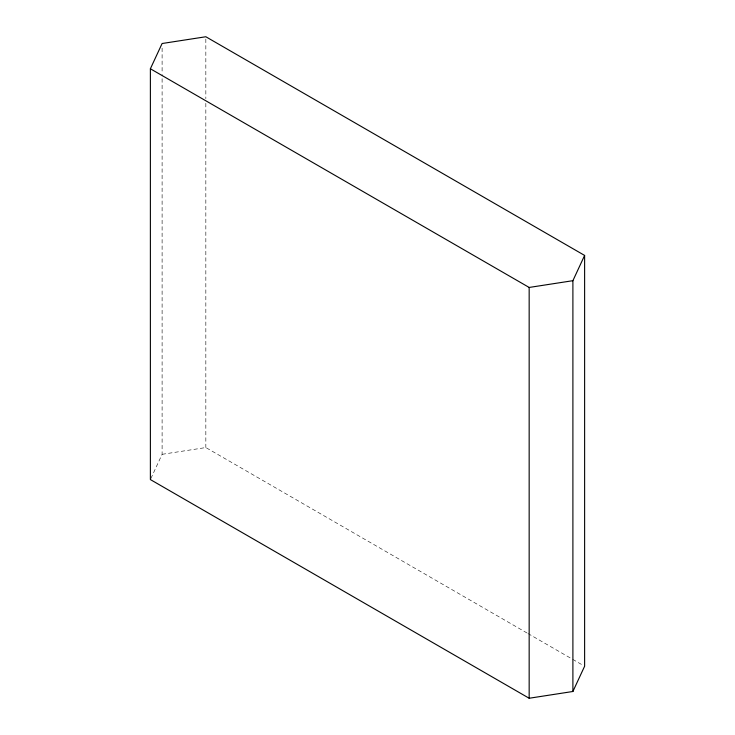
<?xml version="1.0" encoding="UTF-8"?>
<svg xmlns="http://www.w3.org/2000/svg" width="735" height="735" viewBox="0 0 735 735"><rect width="100%" height="100%" fill="white"/><g stroke="black" fill="none" stroke-linecap="round" stroke-linejoin="round"><path stroke-width="0.55" stroke-dasharray="3.67 2.76" d="M150.85 478.558L162.104 454.313L162.104 74.501M162.104 454.313L205.837 447.551L526.958 632.945M527.95 633.515L571.692 658.771M572.684 659.341L583.627 665.662M205.837 39.047L205.837 98.71M205.837 103.304L205.837 447.551M162.104 48.106L162.104 73.353"/><path stroke-width="1.1" d="M150.381 68.768L162.104 43.512L205.837 36.75L584.619 255.431L584.619 666.232L572.896 691.488L529.163 698.25L150.381 479.569L150.381 68.768L529.163 287.449L572.896 280.687L584.619 255.431M572.896 280.687L572.896 691.488M529.163 287.449L529.163 698.25"/></g></svg>
